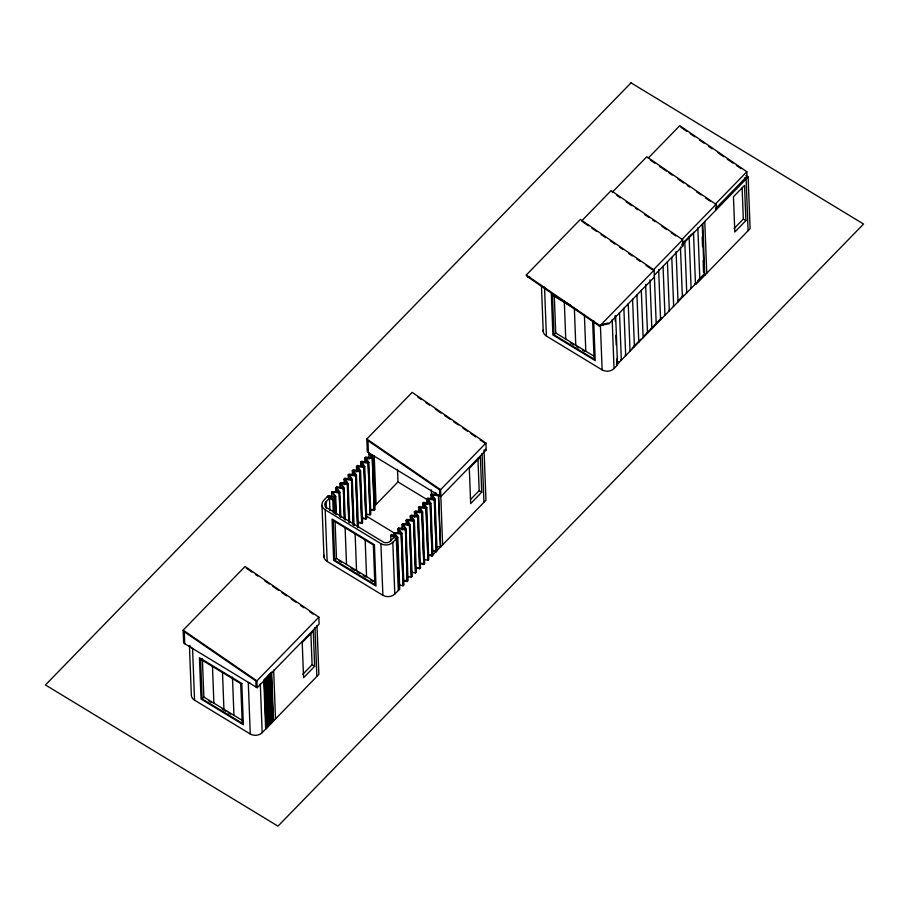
<?xml version="1.0" encoding="UTF-8"?>
<svg xmlns="http://www.w3.org/2000/svg" width="909" height="909" viewBox="0 0 909 909"><rect width="100%" height="100%" fill="white"/><g stroke="black" fill="none" stroke-linecap="round" stroke-linejoin="round"><path stroke-width="1.36" d="M336.546 491.564L336.58 486.826L344.011 487.951L340.716 482.565L348.147 483.69L344.863 478.304L352.294 479.429L349.011 474.043L356.442 475.168L353.147 469.783L360.578 470.907L357.294 465.522L364.725 466.647L361.441 461.261L368.872 462.386L365.577 457L373.008 458.125L369.531 453.284L368.918 453.568L369.134 459.159M335.557 514.062L334.91 497.303L335.716 496.473L332.239 491.633L339.864 492.212L336.387 487.372L335.773 487.656L335.932 491.849M339.966 516.778L339.25 492.496L335.773 487.656M344.386 519.493L343.386 488.235L339.909 483.395L340.523 483.111L347.34 484.52L348.795 522.221M347.34 484.52L344.057 479.134L351.488 480.259L353.203 524.936M351.488 480.259L348.204 474.873L355.635 475.998L357.567 526.266M355.635 475.998L352.34 470.612L359.771 471.737L361.759 523.402L357.669 522.55M359.771 471.737L356.487 466.351L363.918 467.476L365.907 519.141L361.816 518.289M363.918 467.476L360.634 462.09L368.065 463.215L370.043 514.88L365.963 514.028M368.065 463.215L364.77 457.829L372.395 458.409L368.918 453.568M357.612 527.663L355.817 475.452M361.759 523.402L359.964 471.192M365.907 519.141L364.111 466.931M370.043 514.88L368.247 462.67M370.099 509.767L374.383 510.074L372.395 458.409M398.619 532.64L398.653 527.902L406.084 529.027L402.801 523.641L410.232 524.766L406.937 519.38L414.368 520.505L411.084 515.119L418.515 516.244L415.231 510.869L422.662 511.983L419.367 506.608L426.798 507.722L423.514 502.347L430.946 503.461L427.662 498.087L435.093 499.2L431.798 493.826L438.615 495.235L440.604 546.888L436.32 546.593M399.028 584.941L403.119 585.782L401.13 534.117L401.937 533.288L398.46 528.447L397.847 528.731L398.006 532.924M403.176 580.681L407.266 581.521L405.471 529.311L401.994 524.47L402.607 524.186L409.425 525.595L411.402 577.26L407.312 576.42M409.425 525.595L406.13 520.209L413.561 521.334L415.549 573L411.459 572.159M413.561 521.334L410.277 515.948L417.708 517.073L419.697 568.739L415.606 567.898M417.708 517.073L414.424 511.687L421.856 512.812L423.833 564.478L419.742 563.637M421.856 512.812L418.56 507.427L425.991 508.551L427.98 560.217L423.889 559.376M425.991 508.551L422.708 503.166L430.139 504.29L432.127 555.956L428.037 555.115M430.139 504.29L426.855 498.905L434.286 500.03L436.263 551.695L432.184 550.854M403.119 585.782L401.323 533.572L397.847 528.731M434.286 500.03L430.991 494.644L438.422 495.769L440.411 547.434M407.266 581.521L405.471 529.311M411.402 577.26L409.607 525.05M415.549 573L413.754 520.789M419.697 568.739L417.901 516.539M423.833 564.478L422.037 512.278M427.98 560.217L426.185 508.017M432.127 555.956L430.332 503.756M436.263 551.695L434.468 499.495M329.933 510.71L329.456 498.143L325.24 502.757A5.636 4.477 -2.2 0 0 325.922 507.188L383.928 542.412A5.636 4.477 -2.2 0 0 389.518 541.787L394.074 537.378M366.816 439.013L412.163 392.381L485.94 443.058L486.201 449.944L440.842 496.587L367.304 451.932L366.816 439.013L440.581 489.69L442.603 544.832M654.4 276.995L609.053 323.627L598.974 325.808L527.436 276.666L526.288 275.029L580.374 219.421L654.139 270.109L656.218 324.274L655.662 323.934M183.152 630.164L245.078 566.489L318.854 617.166L319.116 624.051L257.19 687.727L183.652 643.083L183.152 630.164L256.917 680.841L257.19 687.727M581.544 221.035L611.121 190.617L682.659 239.76L682.898 245.873L654.298 275.279M612.268 192.253L646.776 156.768L716.076 204.377L716.281 209.718M648.219 158.121L679.773 125.669L746.834 171.744L747.005 176.312L715.451 208.752M333.273 512.744L332.796 500.177L333.671 499.28L328.092 495.894L323.74 500.382A8.488 6.738 -2.2 0 0 325.183 509.813L327.172 561.478L382.882 595.304A8.488 6.738 -2.2 0 0 394.801 593.986L399.778 589.214L397.801 537.549L394.313 532.708L401.323 533.572M374.088 506.506L397.983 481.929L397.494 469.362M334.739 560.183L333.217 520.584L373.326 544.934L374.849 584.544L334.739 560.183L336.489 558.399L335.069 521.618M592.623 320.922L594.088 359.112L553.979 334.762L555.717 332.967L554.308 296.186M202.116 698.862L200.594 659.252L240.703 683.613L242.226 723.223L202.116 698.862L203.855 697.067L202.389 658.877M390.95 540.935L390.734 535.356L391.609 534.458L397.801 537.549M715.281 204.184L746.834 171.744M681.568 239.862L716.076 204.377M653.082 270.178L682.659 239.76M440.581 489.69L485.94 443.058M526.288 275.029L600.065 325.706L654.139 270.109M256.917 680.841L318.854 617.166M682.148 243.907L691.738 234.045M325.183 509.813L380.905 543.639A8.488 6.738 -2.2 0 0 392.813 542.321L397.176 537.833L393.699 532.992L401.13 534.117M745.914 175.642L748.118 176.982L681.773 245.203L682.898 245.873M470.873 499.189L479.179 490.644L477.929 458.261M734.097 228.534L743.323 219.035L742.13 188.061M302.856 674.251L312.094 664.752L310.901 633.778M481.736 492.201L470.657 503.597L469.305 468.396L480.384 457L481.736 492.201L479.179 490.644M745.891 220.592L734.813 231.988L733.461 196.787L744.539 185.391L745.891 220.592L743.323 219.035M314.65 666.308L303.572 677.705L302.22 642.504L313.298 631.107L314.65 666.308L312.094 664.752M616.416 364.293L619.029 361.6M632.119 348.147L640.834 339.182M644.322 335.591L661.775 317.65M683.579 295.232L677.466 301.515L678.023 301.845L676.091 251.588M697.533 280.881L703.634 274.609M543.23 329.842A8.488 6.738 -2.2 0 0 546.411 336.057L602.122 369.883A8.488 6.738 -2.2 0 0 614.041 368.554L617.529 364.963L615.654 316.105M696.033 284.256L750.107 228.648L748.118 176.982M189.424 645.447L191.356 695.703A8.488 6.738 -2.2 0 0 194.549 700.157L250.259 733.983A8.488 6.738 -2.2 0 0 262.178 732.654L318.877 674.364L316.991 625.494M331.785 496.109L331.626 491.917L332.239 491.633L339.057 493.042M370.236 514.335L370.849 514.051L368.872 462.386M366.088 518.596L366.713 518.312L364.725 466.647M357.805 527.118L358.419 526.834L356.442 475.168M436.456 551.149L437.07 550.865L435.093 499.2M428.173 559.671L428.787 559.387L426.798 507.722M415.743 572.454L416.356 572.17L414.368 520.505M411.595 576.715L412.209 576.431L410.232 524.766M403.312 585.237L403.926 584.953L401.937 533.288M600.065 325.706L607.939 322.956L609.053 323.627M598.974 325.808L604.099 324.172M336.387 487.372L343.204 488.781M335.751 513.517L335.103 496.757L328.092 495.894L334.91 497.303M371.656 509.506L374.997 509.79L373.008 458.125M362.009 517.744L364.725 518.312M398.46 528.447L405.278 529.856M359.225 522.289L362.566 522.573L360.578 470.907M432.366 550.309L435.093 550.865M429.593 554.854L432.934 555.126L430.946 503.461M419.935 563.091L424.639 563.648L422.662 511.983M417.151 567.636L420.503 567.909L418.515 516.244M404.721 580.408L408.073 580.692L406.084 529.027M530.129 277.438L527.436 276.666L530.061 277.518M744.403 178.005L746.119 179.05L748.096 230.704M699.271 279.086L699.828 279.427L697.851 227.761M694.919 283.574L695.476 283.915L693.487 232.25M690.556 288.062L691.113 288.392L689.124 236.738M686.193 292.539L686.75 292.88L684.761 241.215M681.83 297.027L682.386 297.368L680.455 247.1M673.103 305.992L673.66 306.333L671.785 257.463M668.751 310.48L669.308 310.821L667.422 261.951M664.388 314.969L664.945 315.298L663.07 266.439M660.025 319.445L660.582 319.786L658.65 269.518M651.298 328.422L651.855 328.751L649.98 279.892M646.947 332.899L647.503 333.239L645.617 284.369M570.659 305.367L551.308 293.618L552.899 334.944L595.236 360.657L593.702 320.707M578.408 310.912L552.456 295.152L553.979 334.762M633.857 346.352L634.414 346.693L632.596 299.22M629.494 350.84L630.051 351.181L628.233 303.708M625.131 355.328L625.687 355.658L623.869 308.185M620.779 359.805L621.336 360.146L619.506 312.673M555.717 332.967L593.6 355.964M570.363 342.704L573.999 344.909M576.42 346.374L578.828 347.84M582.464 350.045L584.885 351.51M485.088 449.273L486.201 449.944M397.983 481.929L428.128 500.234M365.361 515.471L394.324 533.06M430.173 554.82L431.877 555.865L485.963 500.257L484.031 449.989M327.229 496.791L332.796 500.177M390.734 535.356L396.313 538.73L398.29 590.395M336.489 558.399L375.485 582.067M339.034 560.785L341.454 562.251M351.135 568.125L354.76 570.329M357.18 571.795L359.6 573.272M363.225 575.477L365.645 576.942M370.486 579.874L372.906 581.351M203.855 697.067L242.794 720.712M208.831 700.93L211.24 702.396M222.137 709.009L225.762 711.213M228.182 712.679L230.602 714.144M680.921 127.305L686.704 131.282M690.181 133.668L694.817 136.85M699.441 140.031L704.077 143.213M708.702 146.394L712.179 148.781M717.962 152.757L723.757 156.734M727.223 159.12L733.018 163.097M736.483 165.483L741.119 168.654M650.242 159.995L654.866 163.177M659.491 166.347L666.433 171.119M668.74 172.71L672.217 175.085M678 179.062L683.773 183.027M687.249 185.413L689.556 187.004M696.499 191.765L701.123 194.946M705.748 198.128L710.372 201.298M616.893 195.424L620.358 197.81M626.131 201.775L631.914 205.741M635.38 208.127L637.686 209.706M644.617 214.467L649.231 217.649M652.696 220.023L655.014 221.614M661.945 226.375L666.558 229.545M671.183 232.715L675.796 235.897M582.669 221.853L588.441 225.818M591.907 228.193L596.52 231.363M601.133 234.533L605.746 237.703M610.359 240.874L614.984 244.044M619.597 247.214L623.051 249.589M628.823 253.554L632.289 255.94M636.902 259.11L640.368 261.485M646.129 265.451L651.901 269.405M417.935 397.188L421.39 399.562M426.014 402.732L429.468 405.107M435.241 409.073L441.013 413.038M444.467 415.413L450.239 419.379M453.705 421.753L458.318 424.923M462.931 428.094L467.544 431.264M471.01 433.638L475.623 436.82M480.236 439.99L484.849 443.16M246.237 568.125L251.998 572.079M255.463 574.465L257.77 576.045M264.689 580.806L269.303 583.976M272.768 586.35L278.54 590.316M281.995 592.691L286.619 595.861M291.232 599.031L295.845 602.201M300.459 605.371L303.924 607.757M309.685 611.712L313.151 614.098M331.626 491.917L335.103 496.757M704.77 221.557L706.759 273.223M702.771 223.625L704.748 275.279M702.259 224.682L704.191 274.938L616.972 364.634L616.756 359.044M702.191 236.908L702.566 246.68M703.1 260.644L703.532 271.814M641.311 290.255L643.14 337.728M636.948 294.732L638.777 342.204M615.098 315.764L615.302 321.343M615.847 335.307L616.222 345.079M612.166 319.684L614.041 368.554M600.406 325.195L602.122 369.883M584.396 314.457L585.805 351.238M574.363 308.367L575.772 345.147M564.284 300.868L565.75 339.057M544.525 287.187L546.411 336.057M541.446 285.528L543.218 331.603M482.077 453.443L483.952 502.313M439.729 495.905L439.502 489.792L367.963 440.649L368.418 452.614M435.797 492.473L435.9 495.257M431.264 489.86L431.48 495.45M430.991 494.644L431.161 498.836M427.469 498.621L427.628 502.813M426.855 498.905L427.071 504.495M422.708 503.166L422.867 507.358M419.367 506.608L419.481 509.392M419.185 507.142L419.39 512.733M418.56 507.427L418.719 511.619M414.424 511.687L414.64 517.278M410.277 515.948L410.436 520.141M406.13 520.209L406.289 524.402M401.994 524.47L402.198 530.061M397.176 537.833L399.165 589.498M393.699 532.992L393.858 537.185M392.813 542.321L394.801 593.986M380.905 543.639L382.882 595.304M374.213 455.568L376.087 504.438M372.099 454.841L374.19 510.619M364.77 457.829L364.941 462.022M365.157 539.878L366.566 576.658M361.248 461.806L361.35 464.601M360.634 462.09L360.793 466.283M356.487 466.351L356.703 471.941M352.965 470.328L353.124 474.521M355.124 533.799L356.544 570.568M352.34 470.612L352.499 474.805M352.294 479.429L354.067 525.504M351.681 479.713L353.396 524.391M348.204 474.873L348.363 479.066M348.147 483.69L349.647 522.789M347.533 483.974L348.988 521.675M344.863 478.304L344.966 481.1M344.67 478.85L344.886 484.44M344.057 479.134L344.272 484.724M344.011 487.951L345.238 520.062M345.102 527.709L346.511 564.478M343.386 488.235L344.568 518.959M339.909 483.395L340.068 487.588M339.864 492.212L340.83 517.346M339.25 492.496L340.159 516.232M335.716 496.473L336.421 514.63M333.671 499.28L334.205 513.233M326.081 501.609L326.342 508.597M321.991 505.37L323.979 557.035M314.991 627.551L316.866 676.421M273.643 670.069L275.518 718.939M271.643 672.126L273.518 720.996M271.2 672.58L273.075 721.451M270.768 673.024L272.643 721.894M270.325 673.478L272.211 722.348M269.893 673.921L271.768 722.791M269.462 674.376L271.337 723.246M269.019 674.819L270.905 723.689M268.587 675.273L270.462 724.143M268.155 675.717L270.03 724.587M267.712 676.171L269.587 725.03M267.28 676.614L269.155 725.484M266.837 677.069L268.723 725.927M266.405 677.512L268.28 726.382M265.973 677.955L267.848 726.825M265.53 678.409L267.405 727.28M265.098 678.853L266.973 727.723M264.655 679.307L266.542 728.177M264.224 679.75L266.098 728.62M263.792 680.205L265.667 729.075M260.304 683.795L262.178 732.654M256.077 687.056L255.838 680.943L184.3 631.8L184.766 643.754M250.259 733.983L248.271 682.318A8.488 6.738 -2.2 0 0 250.18 683.182M232.477 677.148L233.943 715.338M222.5 672.467L223.909 709.247M212.479 666.377L213.888 703.157M194.549 700.157L192.56 648.492A8.488 6.738 -2.2 0 1 189.924 645.742M327.172 561.478A8.488 6.738 -2.2 0 1 324.002 555.274M631.028 82.855L45.45 684.966L277.972 826.145L863.55 224.034L631.028 82.855M374.417 544.752L332.069 519.039L333.66 560.376L375.996 586.078L374.417 544.752M241.783 683.432L199.446 657.718L201.037 699.044L243.373 724.757L241.783 683.432"/></g></svg>
